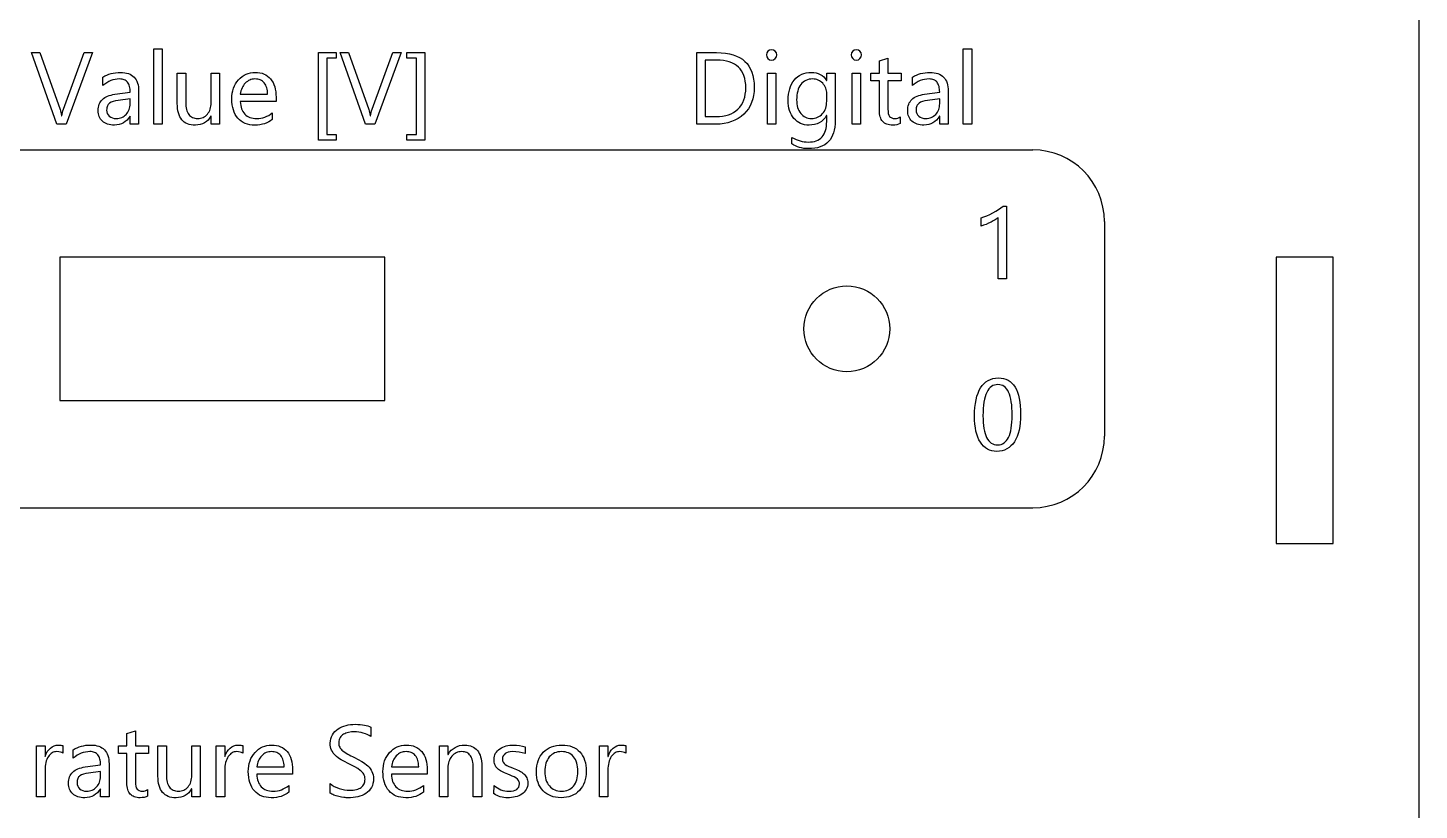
# Model space of a CAD drawing. Header units: millimetres. Extents: x 0 to 330, y 0 to 270.
# Drawn here: x 232.8 to 330, y 81.4 to 136 of the extents above; entities that cross this region are included whole.
import ezdxf

# ---------------------------------------------------------------- set-up
doc = ezdxf.new("R2010")
doc.units = ezdxf.units.MM

msp = doc.modelspace()

# ---------------------------------------------------------------- linework, layer by layer
at = {"color": 7, "linetype": 'Continuous', "lineweight": 25}
for p, q in [((330, 0), (330, 270)), ((257.7, 120), (235, 120)), ((235, 120), (235, 110)), ((257.7, 110), (257.7, 120)), ((320, 120), (320, 100)), ((324, 120), (320, 120)), ((324, 100), (324, 120)), ((235, 110), (257.7, 110)), ((320, 100), (324, 100))]:
    msp.add_line(p, q, dxfattribs=at)
at = {"color": 7, "linetype": 'Continuous'}
for p, q in [((183, 127.5), (303, 127.5)), ((308, 122.5), (308, 107.5)), ((183, 102.5), (303, 102.5))]:
    msp.add_line(p, q, dxfattribs=at)
at = {"color": 7, "linetype": 'Continuous', "flags": 128}
for points in [[(237.276, 134.3), (235.437, 129.3), (235.437, 129.3), (234.778, 129.3), (234.778, 129.3), (233, 134.3), (233, 134.3), (233.592, 134.3), (233.592, 134.3), (235.007, 130.333), (235.007, 130.333), (235.038, 130.233), (235.066, 130.126), (235.09, 130.011), (235.109, 129.89), (235.109, 129.89), (235.124, 129.89), (235.124, 129.89), (235.142, 129.997), (235.168, 130.108), (235.201, 130.222), (235.241, 130.34), (235.241, 130.34), (236.684, 134.3), (236.684, 134.3), (237.276, 134.3)], [(242.145, 129.3), (241.553, 129.3), (241.553, 129.3), (241.553, 134.563), (241.553, 134.563), (242.145, 134.563), (242.145, 134.563), (242.145, 129.3)], [(254.316, 128.182), (253.066, 128.182), (253.066, 128.182), (253.066, 134.3), (253.066, 134.3), (254.316, 134.3), (254.316, 134.3), (254.316, 133.905), (254.316, 133.905), (253.658, 133.905), (253.658, 133.905), (253.658, 128.576), (253.658, 128.576), (254.316, 128.576), (254.316, 128.576), (254.316, 128.182)], [(258.855, 134.3), (257.016, 129.3), (257.016, 129.3), (256.357, 129.3), (256.357, 129.3), (254.579, 134.3), (254.579, 134.3), (255.171, 134.3), (255.171, 134.3), (256.586, 130.333), (256.586, 130.333), (256.617, 130.233), (256.645, 130.126), (256.669, 130.011), (256.688, 129.89), (256.688, 129.89), (256.703, 129.89), (256.703, 129.89), (256.721, 129.997), (256.747, 130.108), (256.78, 130.222), (256.82, 130.34), (256.82, 130.34), (258.263, 134.3), (258.263, 134.3), (258.855, 134.3)], [(260.5, 128.182), (259.25, 128.182), (259.25, 128.182), (259.25, 128.576), (259.25, 128.576), (259.908, 128.576), (259.908, 128.576), (259.908, 133.905), (259.908, 133.905), (259.25, 133.905), (259.25, 133.905), (259.25, 134.3), (259.25, 134.3), (260.5, 134.3), (260.5, 134.3), (260.5, 128.182)], [(279.513, 129.3), (279.513, 134.3), (279.513, 134.3), (280.891, 134.3), (280.891, 134.3), (281.209, 134.291), (281.508, 134.262), (281.786, 134.215), (282.044, 134.148), (282.28, 134.062), (282.496, 133.958), (282.693, 133.833), (282.867, 133.69), (283.022, 133.529), (283.155, 133.348), (283.269, 133.148), (283.362, 132.929), (283.434, 132.691), (283.485, 132.434), (283.516, 132.158), (283.526, 131.863), (283.526, 131.863), (283.515, 131.58), (283.481, 131.313), (283.424, 131.059), (283.343, 130.819), (283.241, 130.593), (283.115, 130.382), (282.966, 130.185), (282.794, 130.002), (282.603, 129.838), (282.398, 129.695), (282.176, 129.574), (281.939, 129.476), (281.686, 129.399), (281.418, 129.344), (281.134, 129.311), (280.835, 129.3), (280.835, 129.3), (279.513, 129.3)], [(298.723, 129.3), (298.132, 129.3), (298.132, 129.3), (298.132, 134.563), (298.132, 134.563), (298.724, 134.563), (298.724, 134.563), (298.724, 129.3)], [(280.105, 133.774), (280.105, 129.826), (280.105, 129.826), (280.853, 129.826), (280.853, 129.826), (281.092, 129.835), (281.317, 129.859), (281.53, 129.9), (281.728, 129.958), (281.912, 130.032), (282.084, 130.123), (282.241, 130.23), (282.385, 130.354), (282.514, 130.492), (282.626, 130.645), (282.719, 130.811), (282.797, 130.991), (282.857, 131.185), (282.9, 131.393), (282.926, 131.614), (282.934, 131.849), (282.934, 131.849), (282.926, 132.083), (282.902, 132.301), (282.862, 132.503), (282.807, 132.691), (282.735, 132.864), (282.646, 133.022), (282.543, 133.165), (282.422, 133.293), (282.287, 133.406), (282.134, 133.503), (281.967, 133.586), (281.783, 133.653), (281.583, 133.706), (281.368, 133.744), (281.135, 133.766), (280.888, 133.774), (280.888, 133.774), (280.105, 133.774)], [(293.724, 129.341), (293.616, 129.295), (293.493, 129.261), (293.354, 129.241), (293.199, 129.234), (293.199, 129.234), (293.087, 129.238), (292.984, 129.251), (292.886, 129.27), (292.795, 129.298), (292.712, 129.334), (292.637, 129.378), (292.568, 129.431), (292.508, 129.49), (292.453, 129.558), (292.406, 129.634), (292.367, 129.718), (292.334, 129.81), (292.309, 129.911), (292.291, 130.019), (292.28, 130.134), (292.276, 130.258), (292.276, 130.258), (292.276, 132.326), (292.276, 132.326), (291.684, 132.326), (291.684, 132.326), (291.684, 132.853), (291.684, 132.853), (292.276, 132.853), (292.276, 132.853), (292.276, 133.721), (292.276, 133.721), (292.868, 133.905), (292.868, 133.905), (292.868, 132.853), (292.868, 132.853), (293.789, 132.853), (293.789, 132.853), (293.789, 132.326), (293.789, 132.326), (292.868, 132.326), (292.868, 132.326), (292.868, 130.35), (292.868, 130.35), (292.876, 130.185), (292.897, 130.046), (292.934, 129.933), (292.985, 129.845), (293.052, 129.779), (293.139, 129.733), (293.245, 129.704), (293.369, 129.695), (293.369, 129.695), (293.469, 129.702), (293.56, 129.725), (293.646, 129.761), (293.724, 129.812), (293.724, 129.812), (293.724, 129.341)], [(240.5, 129.3), (239.908, 129.3), (239.908, 129.3), (239.908, 129.855), (239.908, 129.855), (239.895, 129.855), (239.895, 129.855), (239.796, 129.709), (239.687, 129.584), (239.567, 129.477), (239.436, 129.389), (239.294, 129.322), (239.141, 129.273), (238.977, 129.243), (238.802, 129.234), (238.802, 129.234), (238.673, 129.238), (238.551, 129.252), (238.437, 129.273), (238.329, 129.303), (238.229, 129.342), (238.136, 129.389), (238.05, 129.446), (237.971, 129.511), (237.901, 129.583), (237.84, 129.661), (237.788, 129.744), (237.746, 129.834), (237.713, 129.928), (237.69, 130.029), (237.676, 130.135), (237.671, 130.247), (237.671, 130.247), (237.675, 130.366), (237.69, 130.479), (237.712, 130.586), (237.744, 130.687), (237.785, 130.78), (237.836, 130.868), (237.895, 130.949), (237.964, 131.024), (238.042, 131.092), (238.128, 131.153), (238.225, 131.209), (238.33, 131.258), (238.445, 131.3), (238.568, 131.336), (238.701, 131.366), (238.843, 131.39), (238.843, 131.39), (239.908, 131.537), (239.908, 131.537), (239.905, 131.649), (239.897, 131.753), (239.882, 131.85), (239.862, 131.94), (239.836, 132.023), (239.804, 132.098), (239.766, 132.167), (239.723, 132.228), (239.675, 132.282), (239.619, 132.328), (239.558, 132.368), (239.493, 132.4), (239.42, 132.426), (239.343, 132.444), (239.258, 132.455), (239.169, 132.458), (239.169, 132.458), (239.008, 132.451), (238.853, 132.429), (238.701, 132.393), (238.553, 132.343), (238.409, 132.278), (238.268, 132.199), (238.133, 132.105), (238, 131.997), (238, 131.997), (238, 132.589), (238, 132.589), (238.136, 132.667), (238.277, 132.733), (238.422, 132.79), (238.574, 132.836), (238.729, 132.872), (238.89, 132.898), (239.056, 132.913), (239.227, 132.918), (239.227, 132.918), (239.382, 132.913), (239.525, 132.898), (239.66, 132.872), (239.785, 132.836), (239.899, 132.79), (240.002, 132.733), (240.097, 132.666), (240.182, 132.588), (240.256, 132.501), (240.321, 132.403), (240.376, 132.295), (240.421, 132.176), (240.455, 132.048), (240.48, 131.909), (240.495, 131.759), (240.5, 131.6), (240.5, 131.6), (240.5, 129.3)], [(246.158, 129.3), (245.566, 129.3), (245.566, 129.3), (245.566, 129.862), (245.566, 129.862), (245.552, 129.862), (245.552, 129.862), (245.458, 129.715), (245.352, 129.588), (245.234, 129.48), (245.103, 129.391), (244.96, 129.323), (244.806, 129.273), (244.64, 129.244), (244.461, 129.234), (244.461, 129.234), (244.308, 129.24), (244.165, 129.258), (244.031, 129.287), (243.908, 129.329), (243.795, 129.381), (243.691, 129.446), (243.597, 129.522), (243.513, 129.61), (243.439, 129.71), (243.375, 129.822), (243.321, 129.946), (243.277, 130.081), (243.242, 130.227), (243.217, 130.387), (243.203, 130.557), (243.197, 130.739), (243.197, 130.739), (243.197, 132.853), (243.197, 132.853), (243.789, 132.853), (243.789, 132.853), (243.789, 130.819), (243.789, 130.819), (243.793, 130.684), (243.803, 130.556), (243.819, 130.437), (243.842, 130.327), (243.872, 130.226), (243.908, 130.134), (243.951, 130.05), (244, 129.976), (244.056, 129.91), (244.118, 129.853), (244.187, 129.805), (244.263, 129.765), (244.346, 129.734), (244.434, 129.712), (244.53, 129.699), (244.631, 129.695), (244.631, 129.695), (244.731, 129.7), (244.827, 129.714), (244.917, 129.738), (245.003, 129.772), (245.085, 129.815), (245.162, 129.867), (245.235, 129.93), (245.303, 130.002), (245.364, 130.082), (245.418, 130.168), (245.463, 130.259), (245.5, 130.357), (245.529, 130.46), (245.549, 130.569), (245.562, 130.684), (245.566, 130.805), (245.566, 130.805), (245.566, 132.853), (245.566, 132.853), (246.158, 132.853), (246.158, 132.853), (246.158, 129.3)], [(250.105, 130.879), (247.605, 130.879), (247.605, 130.879), (247.613, 130.741), (247.63, 130.612), (247.656, 130.489), (247.691, 130.376), (247.735, 130.27), (247.788, 130.174), (247.85, 130.084), (247.921, 130.003), (248, 129.931), (248.086, 129.868), (248.179, 129.815), (248.28, 129.772), (248.387, 129.738), (248.502, 129.714), (248.623, 129.7), (248.751, 129.695), (248.751, 129.695), (248.898, 129.701), (249.042, 129.719), (249.183, 129.75), (249.321, 129.793), (249.456, 129.849), (249.587, 129.917), (249.717, 129.997), (249.842, 130.089), (249.842, 130.089), (249.842, 129.629), (249.842, 129.629), (249.721, 129.536), (249.591, 129.456), (249.451, 129.388), (249.302, 129.333), (249.144, 129.29), (248.977, 129.259), (248.8, 129.24), (248.614, 129.234), (248.614, 129.234), (248.432, 129.241), (248.26, 129.264), (248.099, 129.302), (247.947, 129.354), (247.805, 129.421), (247.673, 129.504), (247.552, 129.601), (247.44, 129.713), (247.34, 129.84), (247.253, 129.977), (247.18, 130.129), (247.12, 130.291), (247.073, 130.466), (247.04, 130.653), (247.019, 130.851), (247.013, 131.063), (247.013, 131.063), (247.02, 131.263), (247.043, 131.455), (247.079, 131.637), (247.13, 131.808), (247.196, 131.971), (247.277, 132.124), (247.372, 132.268), (247.482, 132.401), (247.603, 132.523), (247.731, 132.628), (247.866, 132.717), (248.008, 132.789), (248.157, 132.845), (248.314, 132.887), (248.477, 132.91), (248.648, 132.918), (248.648, 132.918), (248.816, 132.911), (248.976, 132.89), (249.126, 132.854), (249.264, 132.803), (249.394, 132.739), (249.514, 132.66), (249.624, 132.567), (249.724, 132.459), (249.813, 132.339), (249.89, 132.207), (249.956, 132.064), (250.01, 131.91), (250.052, 131.746), (250.082, 131.569), (250.099, 131.382), (250.105, 131.183), (250.105, 131.183), (250.105, 130.879)], [(249.513, 131.405), (249.509, 131.527), (249.498, 131.641), (249.478, 131.748), (249.453, 131.848), (249.42, 131.942), (249.38, 132.028), (249.331, 132.107), (249.277, 132.18), (249.216, 132.245), (249.149, 132.302), (249.077, 132.35), (248.999, 132.389), (248.915, 132.419), (248.825, 132.44), (248.731, 132.454), (248.63, 132.458), (248.63, 132.458), (248.531, 132.454), (248.437, 132.439), (248.346, 132.417), (248.26, 132.385), (248.177, 132.344), (248.097, 132.293), (248.022, 132.235), (247.95, 132.166), (247.883, 132.091), (247.823, 132.01), (247.771, 131.922), (247.725, 131.831), (247.684, 131.732), (247.652, 131.629), (247.625, 131.52), (247.605, 131.405), (247.605, 131.405), (249.513, 131.405)], [(285.039, 129.3), (284.447, 129.3), (284.447, 129.3), (284.447, 132.853), (284.447, 132.853), (285.039, 132.853), (285.039, 132.853), (285.039, 129.3)], [(289.184, 129.56), (289.177, 129.322), (289.155, 129.099), (289.118, 128.891), (289.067, 128.698), (289.001, 128.521), (288.921, 128.359), (288.825, 128.213), (288.715, 128.082), (288.591, 127.967), (288.452, 127.867), (288.298, 127.782), (288.131, 127.713), (287.948, 127.658), (287.749, 127.62), (287.537, 127.597), (287.31, 127.589), (287.31, 127.589), (287.148, 127.595), (286.991, 127.61), (286.838, 127.636), (286.692, 127.672), (286.551, 127.718), (286.415, 127.775), (286.283, 127.841), (286.158, 127.918), (286.158, 127.918), (286.158, 128.379), (286.158, 128.379), (286.306, 128.302), (286.452, 128.235), (286.597, 128.178), (286.74, 128.132), (286.881, 128.096), (287.019, 128.071), (287.157, 128.055), (287.293, 128.05), (287.293, 128.05), (287.45, 128.055), (287.597, 128.073), (287.735, 128.1), (287.861, 128.14), (287.978, 128.191), (288.084, 128.254), (288.181, 128.327), (288.267, 128.411), (288.343, 128.507), (288.409, 128.614), (288.466, 128.733), (288.511, 128.862), (288.547, 129.004), (288.572, 129.156), (288.587, 129.32), (288.592, 129.494), (288.592, 129.494), (288.592, 129.896), (288.592, 129.896), (288.579, 129.896), (288.579, 129.896), (288.471, 129.741), (288.351, 129.606), (288.218, 129.493), (288.072, 129.4), (287.913, 129.328), (287.742, 129.275), (287.558, 129.244), (287.361, 129.234), (287.361, 129.234), (287.199, 129.241), (287.047, 129.264), (286.902, 129.3), (286.765, 129.351), (286.636, 129.417), (286.516, 129.498), (286.403, 129.593), (286.298, 129.703), (286.203, 129.825), (286.122, 129.958), (286.052, 130.101), (285.995, 130.253), (285.951, 130.415), (285.92, 130.588), (285.901, 130.771), (285.895, 130.963), (285.895, 130.963), (285.902, 131.181), (285.921, 131.389), (285.955, 131.584), (286.004, 131.768), (286.064, 131.941), (286.138, 132.101), (286.227, 132.251), (286.329, 132.389), (286.442, 132.513), (286.566, 132.62), (286.699, 132.712), (286.843, 132.786), (286.996, 132.844), (287.16, 132.886), (287.333, 132.91), (287.517, 132.918), (287.517, 132.918), (287.69, 132.91), (287.852, 132.883), (288.002, 132.84), (288.14, 132.779), (288.267, 132.7), (288.382, 132.605), (288.486, 132.491), (288.579, 132.36), (288.579, 132.36), (288.592, 132.36), (288.592, 132.36), (288.592, 132.853), (288.592, 132.853), (289.184, 132.853), (289.184, 132.853), (289.184, 129.56)], [(288.592, 130.907), (288.592, 131.43), (288.592, 131.43), (288.588, 131.534), (288.575, 131.634), (288.552, 131.73), (288.521, 131.824), (288.481, 131.912), (288.433, 131.997), (288.375, 132.079), (288.308, 132.156), (288.235, 132.227), (288.158, 132.288), (288.076, 132.34), (287.99, 132.383), (287.899, 132.416), (287.805, 132.439), (287.705, 132.453), (287.601, 132.458), (287.601, 132.458), (287.474, 132.452), (287.354, 132.434), (287.241, 132.404), (287.135, 132.362), (287.037, 132.308), (286.945, 132.242), (286.86, 132.164), (286.783, 132.074), (286.714, 131.974), (286.653, 131.864), (286.603, 131.743), (286.561, 131.614), (286.529, 131.475), (286.505, 131.326), (286.492, 131.168), (286.487, 131), (286.487, 131), (286.491, 130.855), (286.504, 130.719), (286.527, 130.588), (286.558, 130.466), (286.598, 130.351), (286.646, 130.244), (286.704, 130.143), (286.771, 130.05), (286.845, 129.967), (286.924, 129.895), (287.009, 129.834), (287.101, 129.784), (287.197, 129.745), (287.3, 129.717), (287.408, 129.7), (287.522, 129.695), (287.522, 129.695), (287.638, 129.7), (287.748, 129.716), (287.853, 129.743), (287.953, 129.78), (288.046, 129.827), (288.135, 129.886), (288.217, 129.955), (288.294, 130.035), (288.364, 130.123), (288.425, 130.217), (288.476, 130.317), (288.518, 130.424), (288.55, 130.535), (288.574, 130.653), (288.587, 130.777), (288.592, 130.907)], [(290.96, 129.3), (290.368, 129.3), (290.368, 129.3), (290.368, 132.853), (290.368, 132.853), (290.961, 132.853), (290.961, 132.853), (290.961, 129.3)], [(297.079, 129.3), (296.487, 129.3), (296.487, 129.3), (296.487, 129.855), (296.487, 129.855), (296.473, 129.855), (296.473, 129.855), (296.375, 129.709), (296.266, 129.584), (296.146, 129.477), (296.015, 129.389), (295.873, 129.322), (295.72, 129.273), (295.556, 129.243), (295.381, 129.234), (295.381, 129.234), (295.252, 129.238), (295.13, 129.252), (295.016, 129.273), (294.908, 129.303), (294.808, 129.342), (294.715, 129.389), (294.629, 129.446), (294.55, 129.511), (294.48, 129.583), (294.419, 129.661), (294.367, 129.744), (294.325, 129.834), (294.292, 129.928), (294.269, 130.029), (294.255, 130.135), (294.25, 130.247), (294.25, 130.247), (294.254, 130.366), (294.269, 130.479), (294.291, 130.586), (294.323, 130.687), (294.364, 130.78), (294.414, 130.868), (294.474, 130.949), (294.543, 131.024), (294.621, 131.092), (294.707, 131.153), (294.804, 131.209), (294.909, 131.258), (295.024, 131.3), (295.147, 131.336), (295.28, 131.366), (295.422, 131.39), (295.422, 131.39), (296.487, 131.537), (296.487, 131.537), (296.484, 131.649), (296.476, 131.753), (296.461, 131.85), (296.441, 131.94), (296.415, 132.023), (296.383, 132.098), (296.345, 132.167), (296.302, 132.228), (296.253, 132.282), (296.198, 132.328), (296.137, 132.368), (296.072, 132.4), (295.999, 132.426), (295.921, 132.444), (295.837, 132.455), (295.748, 132.458), (295.748, 132.458), (295.587, 132.451), (295.432, 132.429), (295.28, 132.393), (295.132, 132.343), (294.988, 132.278), (294.847, 132.199), (294.712, 132.105), (294.579, 131.997), (294.579, 131.997), (294.579, 132.589), (294.579, 132.589), (294.715, 132.667), (294.855, 132.733), (295.001, 132.79), (295.153, 132.836), (295.308, 132.872), (295.469, 132.898), (295.635, 132.913), (295.806, 132.918), (295.806, 132.918), (295.961, 132.913), (296.104, 132.898), (296.239, 132.872), (296.363, 132.836), (296.478, 132.79), (296.581, 132.733), (296.676, 132.666), (296.761, 132.588), (296.835, 132.501), (296.9, 132.403), (296.955, 132.295), (297, 132.176), (297.034, 132.048), (297.059, 131.909), (297.074, 131.759), (297.079, 131.6), (297.079, 131.6), (297.079, 129.3)], [(239.908, 131.076), (239.056, 130.96), (239.056, 130.96), (238.872, 130.927), (238.711, 130.885), (238.575, 130.831), (238.463, 130.767), (238.416, 130.729), (238.375, 130.685), (238.341, 130.633), (238.314, 130.575), (238.291, 130.51), (238.275, 130.439), (238.266, 130.361), (238.263, 130.277), (238.263, 130.277), (238.274, 130.154), (238.309, 130.043), (238.367, 129.945), (238.447, 129.857), (238.547, 129.786), (238.663, 129.736), (238.793, 129.705), (238.939, 129.695), (238.939, 129.695), (239.041, 129.699), (239.14, 129.713), (239.234, 129.736), (239.323, 129.768), (239.407, 129.809), (239.487, 129.859), (239.562, 129.918), (239.633, 129.987), (239.698, 130.063), (239.754, 130.143), (239.801, 130.228), (239.839, 130.319), (239.869, 130.413), (239.89, 130.513), (239.904, 130.618), (239.908, 130.728), (239.908, 130.728), (239.908, 131.076)], [(296.487, 131.076), (295.635, 130.96), (295.635, 130.96), (295.451, 130.927), (295.29, 130.885), (295.154, 130.831), (295.042, 130.767), (294.995, 130.729), (294.954, 130.685), (294.92, 130.633), (294.892, 130.575), (294.87, 130.51), (294.854, 130.439), (294.845, 130.361), (294.842, 130.277), (294.842, 130.277), (294.853, 130.154), (294.888, 130.043), (294.946, 129.945), (295.026, 129.857), (295.126, 129.786), (295.242, 129.736), (295.372, 129.705), (295.517, 129.695), (295.517, 129.695), (295.62, 129.699), (295.719, 129.713), (295.812, 129.736), (295.902, 129.768), (295.986, 129.809), (296.066, 129.859), (296.141, 129.918), (296.212, 129.987), (296.277, 130.063), (296.333, 130.143), (296.38, 130.228), (296.418, 130.319), (296.448, 130.413), (296.469, 130.513), (296.483, 130.618), (296.487, 130.728), (296.487, 130.728), (296.487, 131.076)], [(301.158, 118.5), (300.566, 118.5), (300.566, 118.5), (300.566, 122.774), (300.566, 122.774), (300.528, 122.74), (300.483, 122.703), (300.429, 122.664), (300.367, 122.623), (300.23, 122.539), (300.075, 122.455), (299.909, 122.374), (299.733, 122.298), (299.555, 122.234), (299.382, 122.184), (299.382, 122.184), (299.382, 122.76), (299.382, 122.76), (299.579, 122.822), (299.787, 122.901), (299.999, 122.995), (300.209, 123.1), (300.411, 123.213), (300.601, 123.33), (300.772, 123.45), (300.919, 123.566), (300.919, 123.566), (301.158, 123.566), (301.158, 123.566), (301.158, 118.5)], [(302.145, 109.023), (302.138, 108.72), (302.117, 108.436), (302.082, 108.168), (302.033, 107.919), (301.97, 107.687), (301.896, 107.476), (301.808, 107.281), (301.708, 107.106), (301.596, 106.951), (301.471, 106.817), (301.336, 106.7), (301.187, 106.605), (301.027, 106.53), (300.857, 106.477), (300.676, 106.444), (300.485, 106.434), (300.485, 106.434), (300.303, 106.444), (300.132, 106.475), (299.971, 106.527), (299.819, 106.599), (299.68, 106.69), (299.551, 106.801), (299.434, 106.93), (299.328, 107.078), (299.234, 107.244), (299.152, 107.428), (299.081, 107.631), (299.024, 107.851), (298.979, 108.088), (298.947, 108.343), (298.927, 108.613), (298.921, 108.901), (298.921, 108.901), (298.928, 109.217), (298.949, 109.514), (298.983, 109.792), (299.03, 110.05), (299.091, 110.289), (299.165, 110.508), (299.25, 110.706), (299.349, 110.885), (299.461, 111.044), (299.585, 111.181), (299.722, 111.299), (299.872, 111.394), (300.034, 111.469), (300.207, 111.523), (300.392, 111.556), (300.588, 111.566), (300.588, 111.566), (300.777, 111.556), (300.953, 111.526), (301.118, 111.476), (301.269, 111.406), (301.409, 111.317), (301.537, 111.208), (301.652, 111.079), (301.756, 110.931), (301.847, 110.761), (301.926, 110.573), (301.993, 110.364), (302.047, 110.135), (302.09, 109.887), (302.12, 109.619), (302.139, 109.331), (302.145, 109.023)], [(301.553, 108.965), (301.549, 109.224), (301.537, 109.467), (301.518, 109.693), (301.491, 109.902), (301.456, 110.094), (301.413, 110.27), (301.362, 110.428), (301.305, 110.571), (301.239, 110.695), (301.165, 110.804), (301.084, 110.897), (300.994, 110.972), (300.898, 111.03), (300.793, 111.071), (300.681, 111.097), (300.561, 111.105), (300.561, 111.105), (300.434, 111.097), (300.315, 111.071), (300.205, 111.029), (300.102, 110.97), (300.009, 110.892), (299.922, 110.799), (299.844, 110.688), (299.775, 110.56), (299.714, 110.417), (299.66, 110.254), (299.616, 110.075), (299.579, 109.88), (299.55, 109.667), (299.53, 109.438), (299.517, 109.191), (299.513, 108.927), (299.513, 108.927), (299.517, 108.681), (299.53, 108.451), (299.549, 108.236), (299.577, 108.038), (299.614, 107.855), (299.657, 107.688), (299.709, 107.538), (299.77, 107.403), (299.838, 107.283), (299.914, 107.181), (299.998, 107.093), (300.091, 107.022), (300.191, 106.967), (300.3, 106.927), (300.416, 106.903), (300.54, 106.895), (300.54, 106.895), (300.662, 106.903), (300.778, 106.927), (300.884, 106.968), (300.983, 107.024), (301.074, 107.097), (301.157, 107.186), (301.232, 107.291), (301.3, 107.413), (301.358, 107.55), (301.41, 107.704), (301.454, 107.873), (301.489, 108.059), (301.517, 108.262), (301.537, 108.48), (301.549, 108.714), (301.553, 108.965)], [(241.125, 82.341), (241.017, 82.295), (240.895, 82.261), (240.755, 82.241), (240.601, 82.234), (240.601, 82.234), (240.489, 82.238), (240.385, 82.251), (240.287, 82.27), (240.197, 82.298), (240.113, 82.334), (240.038, 82.378), (239.97, 82.431), (239.909, 82.49), (239.854, 82.558), (239.807, 82.634), (239.768, 82.718), (239.735, 82.81), (239.711, 82.911), (239.692, 83.019), (239.682, 83.134), (239.678, 83.258), (239.678, 83.258), (239.678, 85.326), (239.678, 85.326), (239.086, 85.326), (239.086, 85.326), (239.086, 85.853), (239.086, 85.853), (239.678, 85.853), (239.678, 85.853), (239.678, 86.721), (239.678, 86.721), (240.27, 86.905), (240.27, 86.905), (240.27, 85.853), (240.27, 85.853), (241.191, 85.853), (241.191, 85.853), (241.191, 85.326), (241.191, 85.326), (240.27, 85.326), (240.27, 85.326), (240.27, 83.35), (240.27, 83.35), (240.277, 83.185), (240.299, 83.046), (240.336, 82.933), (240.386, 82.845), (240.454, 82.779), (240.54, 82.733), (240.646, 82.704), (240.77, 82.695), (240.77, 82.695), (240.87, 82.702), (240.962, 82.725), (241.047, 82.761), (241.125, 82.812), (241.125, 82.812), (241.125, 82.341)], [(253.888, 82.563), (253.888, 83.221), (253.888, 83.221), (254.02, 83.119), (254.174, 83.028), (254.346, 82.95), (254.525, 82.884), (254.711, 82.831), (254.897, 82.792), (255.075, 82.769), (255.241, 82.761), (255.241, 82.761), (255.373, 82.764), (255.496, 82.773), (255.61, 82.788), (255.716, 82.81), (255.814, 82.838), (255.902, 82.873), (255.982, 82.913), (256.053, 82.959), (256.116, 83.011), (256.171, 83.069), (256.218, 83.133), (256.256, 83.2), (256.284, 83.275), (256.306, 83.355), (256.318, 83.439), (256.322, 83.529), (256.322, 83.529), (256.317, 83.626), (256.3, 83.718), (256.272, 83.801), (256.232, 83.879), (256.183, 83.952), (256.125, 84.022), (256.059, 84.088), (255.984, 84.15), (255.811, 84.271), (255.609, 84.386), (255.384, 84.502), (255.142, 84.623), (255.142, 84.623), (254.887, 84.756), (254.649, 84.889), (254.538, 84.959), (254.435, 85.032), (254.338, 85.108), (254.25, 85.188), (254.17, 85.272), (254.1, 85.361), (254.037, 85.457), (253.985, 85.557), (253.943, 85.665), (253.913, 85.781), (253.894, 85.906), (253.888, 86.04), (253.888, 86.04), (253.897, 86.204), (253.926, 86.357), (253.972, 86.499), (254.038, 86.63), (254.119, 86.75), (254.213, 86.859), (254.318, 86.957), (254.435, 87.043), (254.562, 87.119), (254.698, 87.186), (254.842, 87.24), (254.994, 87.286), (255.152, 87.321), (255.311, 87.346), (255.471, 87.361), (255.634, 87.366), (255.634, 87.366), (255.814, 87.363), (255.98, 87.353), (256.134, 87.338), (256.276, 87.316), (256.406, 87.289), (256.522, 87.255), (256.626, 87.215), (256.717, 87.168), (256.717, 87.168), (256.717, 86.511), (256.717, 86.511), (256.601, 86.588), (256.477, 86.654), (256.344, 86.711), (256.203, 86.757), (256.055, 86.793), (255.899, 86.819), (255.734, 86.834), (255.562, 86.839), (255.562, 86.839), (255.366, 86.829), (255.171, 86.799), (255.076, 86.776), (254.987, 86.747), (254.903, 86.711), (254.824, 86.669), (254.751, 86.621), (254.686, 86.566), (254.627, 86.505), (254.576, 86.438), (254.534, 86.362), (254.504, 86.28), (254.486, 86.19), (254.48, 86.091), (254.48, 86.091), (254.484, 86), (254.499, 85.914), (254.52, 85.835), (254.552, 85.762), (254.593, 85.694), (254.643, 85.63), (254.7, 85.568), (254.766, 85.509), (254.922, 85.397), (255.109, 85.287), (255.214, 85.233), (255.327, 85.175), (255.448, 85.116), (255.576, 85.053), (255.576, 85.053), (255.84, 84.918), (256.09, 84.775), (256.208, 84.701), (256.318, 84.622), (256.421, 84.54), (256.517, 84.454), (256.603, 84.363), (256.681, 84.268), (256.748, 84.167), (256.807, 84.062), (256.854, 83.951), (256.888, 83.833), (256.907, 83.705), (256.914, 83.571), (256.914, 83.571), (256.905, 83.394), (256.878, 83.231), (256.833, 83.083), (256.77, 82.949), (256.691, 82.827), (256.6, 82.718), (256.496, 82.621), (256.38, 82.535), (256.252, 82.461), (256.116, 82.399), (255.969, 82.346), (255.814, 82.305), (255.651, 82.274), (255.485, 82.252), (255.314, 82.238), (255.138, 82.234), (255.138, 82.234), (255.075, 82.235), (255.006, 82.239), (254.929, 82.247), (254.845, 82.256), (254.669, 82.284), (254.491, 82.321), (254.315, 82.368), (254.147, 82.424), (254.07, 82.456), (254.002, 82.49), (253.941, 82.526), (253.888, 82.563)], [(235.204, 85.344), (235.124, 85.394), (235.027, 85.429), (234.914, 85.451), (234.785, 85.458), (234.785, 85.458), (234.698, 85.453), (234.615, 85.436), (234.535, 85.409), (234.459, 85.371), (234.387, 85.32), (234.318, 85.261), (234.253, 85.189), (234.191, 85.106), (234.136, 85.015), (234.088, 84.915), (234.046, 84.807), (234.014, 84.692), (233.987, 84.569), (233.968, 84.437), (233.958, 84.297), (233.954, 84.15), (233.954, 84.15), (233.954, 82.3), (233.954, 82.3), (233.362, 82.3), (233.362, 82.3), (233.362, 85.853), (233.362, 85.853), (233.954, 85.853), (233.954, 85.853), (233.954, 85.121), (233.954, 85.121), (233.967, 85.121), (233.967, 85.121), (234.034, 85.299), (234.116, 85.456), (234.215, 85.592), (234.328, 85.708), (234.454, 85.8), (234.586, 85.866), (234.726, 85.905), (234.873, 85.918), (234.873, 85.918), (234.975, 85.915), (235.064, 85.908), (235.14, 85.894), (235.204, 85.875), (235.204, 85.875), (235.204, 85.344)], [(238.428, 82.3), (237.836, 82.3), (237.836, 82.3), (237.836, 82.855), (237.836, 82.855), (237.822, 82.855), (237.822, 82.855), (237.723, 82.709), (237.615, 82.584), (237.494, 82.477), (237.364, 82.389), (237.222, 82.322), (237.069, 82.273), (236.904, 82.243), (236.729, 82.234), (236.729, 82.234), (236.601, 82.238), (236.479, 82.252), (236.365, 82.273), (236.257, 82.303), (236.157, 82.342), (236.063, 82.389), (235.978, 82.446), (235.899, 82.511), (235.829, 82.583), (235.767, 82.661), (235.716, 82.744), (235.674, 82.834), (235.641, 82.928), (235.617, 83.029), (235.604, 83.135), (235.599, 83.247), (235.599, 83.247), (235.603, 83.366), (235.617, 83.479), (235.64, 83.586), (235.672, 83.687), (235.713, 83.78), (235.763, 83.868), (235.823, 83.949), (235.892, 84.024), (235.97, 84.092), (236.056, 84.153), (236.153, 84.209), (236.258, 84.258), (236.373, 84.3), (236.496, 84.336), (236.629, 84.366), (236.771, 84.39), (236.771, 84.39), (237.836, 84.537), (237.836, 84.537), (237.832, 84.649), (237.824, 84.753), (237.81, 84.85), (237.789, 84.94), (237.764, 85.023), (237.732, 85.098), (237.694, 85.167), (237.65, 85.228), (237.602, 85.282), (237.547, 85.328), (237.486, 85.368), (237.42, 85.4), (237.347, 85.426), (237.27, 85.444), (237.186, 85.455), (237.096, 85.458), (237.096, 85.458), (236.936, 85.451), (236.781, 85.429), (236.629, 85.393), (236.481, 85.343), (236.337, 85.278), (236.196, 85.199), (236.06, 85.105), (235.928, 84.997), (235.928, 84.997), (235.928, 85.589), (235.928, 85.589), (236.063, 85.667), (236.204, 85.733), (236.35, 85.79), (236.501, 85.836), (236.656, 85.872), (236.818, 85.898), (236.983, 85.913), (237.155, 85.918), (237.155, 85.918), (237.309, 85.913), (237.453, 85.898), (237.588, 85.872), (237.712, 85.836), (237.826, 85.79), (237.93, 85.733), (238.025, 85.666), (238.11, 85.588), (238.184, 85.501), (238.249, 85.403), (238.303, 85.295), (238.348, 85.176), (238.382, 85.048), (238.408, 84.909), (238.422, 84.759), (238.428, 84.6), (238.428, 84.6), (238.428, 82.3)], [(244.809, 82.3), (244.217, 82.3), (244.217, 82.3), (244.217, 82.862), (244.217, 82.862), (244.204, 82.862), (244.204, 82.862), (244.109, 82.715), (244.003, 82.588), (243.885, 82.48), (243.755, 82.391), (243.612, 82.323), (243.457, 82.273), (243.291, 82.244), (243.112, 82.234), (243.112, 82.234), (242.959, 82.24), (242.816, 82.258), (242.682, 82.287), (242.559, 82.329), (242.446, 82.381), (242.342, 82.446), (242.249, 82.522), (242.164, 82.61), (242.09, 82.71), (242.027, 82.822), (241.972, 82.946), (241.928, 83.081), (241.893, 83.227), (241.868, 83.387), (241.854, 83.557), (241.849, 83.739), (241.849, 83.739), (241.849, 85.853), (241.849, 85.853), (242.441, 85.853), (242.441, 85.853), (242.441, 83.819), (242.441, 83.819), (242.444, 83.684), (242.454, 83.556), (242.471, 83.437), (242.493, 83.327), (242.523, 83.226), (242.559, 83.134), (242.602, 83.05), (242.652, 82.976), (242.707, 82.91), (242.77, 82.853), (242.839, 82.805), (242.915, 82.765), (242.997, 82.734), (243.085, 82.712), (243.181, 82.699), (243.283, 82.695), (243.283, 82.695), (243.382, 82.7), (243.478, 82.714), (243.568, 82.738), (243.655, 82.772), (243.736, 82.815), (243.813, 82.867), (243.886, 82.93), (243.954, 83.002), (244.016, 83.082), (244.069, 83.168), (244.114, 83.259), (244.151, 83.357), (244.18, 83.46), (244.201, 83.569), (244.213, 83.684), (244.217, 83.805), (244.217, 83.805), (244.217, 85.853), (244.217, 85.853), (244.809, 85.853), (244.809, 85.853), (244.809, 82.3)], [(247.77, 85.344), (247.69, 85.394), (247.593, 85.429), (247.48, 85.451), (247.35, 85.458), (247.35, 85.458), (247.264, 85.453), (247.181, 85.436), (247.101, 85.409), (247.024, 85.371), (246.953, 85.32), (246.884, 85.261), (246.819, 85.189), (246.757, 85.106), (246.702, 85.015), (246.653, 84.915), (246.612, 84.807), (246.579, 84.692), (246.553, 84.569), (246.534, 84.437), (246.524, 84.297), (246.52, 84.15), (246.52, 84.15), (246.52, 82.3), (246.52, 82.3), (245.928, 82.3), (245.928, 82.3), (245.928, 85.853), (245.928, 85.853), (246.52, 85.853), (246.52, 85.853), (246.52, 85.121), (246.52, 85.121), (246.533, 85.121), (246.533, 85.121), (246.6, 85.299), (246.682, 85.456), (246.781, 85.592), (246.894, 85.708), (247.019, 85.8), (247.152, 85.866), (247.292, 85.905), (247.439, 85.918), (247.439, 85.918), (247.541, 85.915), (247.63, 85.908), (247.706, 85.894), (247.77, 85.875), (247.77, 85.875), (247.77, 85.344)], [(251.256, 83.879), (248.757, 83.879), (248.757, 83.879), (248.765, 83.741), (248.781, 83.612), (248.807, 83.489), (248.842, 83.376), (248.886, 83.27), (248.94, 83.174), (249.001, 83.084), (249.072, 83.003), (249.151, 82.931), (249.238, 82.868), (249.33, 82.815), (249.431, 82.772), (249.538, 82.738), (249.653, 82.714), (249.774, 82.7), (249.903, 82.695), (249.903, 82.695), (250.05, 82.701), (250.194, 82.719), (250.334, 82.75), (250.472, 82.793), (250.607, 82.849), (250.738, 82.917), (250.868, 82.997), (250.993, 83.089), (250.993, 83.089), (250.993, 82.629), (250.993, 82.629), (250.872, 82.536), (250.743, 82.456), (250.603, 82.388), (250.454, 82.333), (250.295, 82.29), (250.128, 82.259), (249.951, 82.24), (249.765, 82.234), (249.765, 82.234), (249.583, 82.241), (249.411, 82.264), (249.25, 82.302), (249.098, 82.354), (248.956, 82.421), (248.824, 82.504), (248.703, 82.601), (248.591, 82.713), (248.491, 82.84), (248.404, 82.977), (248.331, 83.129), (248.271, 83.291), (248.224, 83.466), (248.191, 83.653), (248.171, 83.851), (248.164, 84.063), (248.164, 84.063), (248.172, 84.263), (248.194, 84.455), (248.23, 84.637), (248.282, 84.808), (248.347, 84.971), (248.429, 85.124), (248.523, 85.268), (248.633, 85.401), (248.755, 85.523), (248.882, 85.628), (249.018, 85.717), (249.16, 85.789), (249.309, 85.845), (249.465, 85.887), (249.628, 85.91), (249.799, 85.918), (249.799, 85.918), (249.968, 85.911), (250.127, 85.89), (250.277, 85.854), (250.416, 85.803), (250.545, 85.739), (250.666, 85.66), (250.775, 85.567), (250.875, 85.459), (250.965, 85.339), (251.042, 85.207), (251.108, 85.064), (251.161, 84.91), (251.203, 84.746), (251.233, 84.569), (251.25, 84.382), (251.257, 84.183), (251.257, 84.183), (251.257, 83.879)], [(260.664, 83.879), (258.164, 83.879), (258.164, 83.879), (258.173, 83.741), (258.189, 83.612), (258.215, 83.489), (258.25, 83.376), (258.294, 83.27), (258.347, 83.174), (258.409, 83.084), (258.48, 83.003), (258.559, 82.931), (258.646, 82.868), (258.738, 82.815), (258.839, 82.772), (258.946, 82.738), (259.061, 82.714), (259.182, 82.7), (259.311, 82.695), (259.311, 82.695), (259.458, 82.701), (259.602, 82.719), (259.742, 82.75), (259.88, 82.793), (260.015, 82.849), (260.146, 82.917), (260.276, 82.997), (260.401, 83.089), (260.401, 83.089), (260.401, 82.629), (260.401, 82.629), (260.28, 82.536), (260.15, 82.456), (260.011, 82.388), (259.862, 82.333), (259.703, 82.29), (259.536, 82.259), (259.359, 82.24), (259.173, 82.234), (259.173, 82.234), (258.991, 82.241), (258.819, 82.264), (258.658, 82.302), (258.506, 82.354), (258.364, 82.421), (258.232, 82.504), (258.111, 82.601), (257.999, 82.713), (257.899, 82.84), (257.812, 82.977), (257.739, 83.129), (257.679, 83.291), (257.632, 83.466), (257.599, 83.653), (257.579, 83.851), (257.572, 84.063), (257.572, 84.063), (257.58, 84.263), (257.602, 84.455), (257.638, 84.637), (257.69, 84.808), (257.755, 84.971), (257.837, 85.124), (257.931, 85.268), (258.041, 85.401), (258.162, 85.523), (258.29, 85.628), (258.426, 85.717), (258.567, 85.789), (258.716, 85.845), (258.873, 85.887), (259.036, 85.91), (259.207, 85.918), (259.207, 85.918), (259.375, 85.911), (259.535, 85.89), (259.685, 85.854), (259.824, 85.803), (259.953, 85.739), (260.073, 85.66), (260.183, 85.567), (260.283, 85.459), (260.373, 85.339), (260.45, 85.207), (260.515, 85.064), (260.569, 84.91), (260.611, 84.746), (260.641, 84.569), (260.658, 84.382), (260.664, 84.183), (260.664, 84.183), (260.664, 83.879)], [(264.48, 82.3), (263.888, 82.3), (263.888, 82.3), (263.888, 84.326), (263.888, 84.326), (263.885, 84.463), (263.876, 84.591), (263.859, 84.711), (263.838, 84.822), (263.809, 84.923), (263.774, 85.016), (263.733, 85.1), (263.686, 85.175), (263.632, 85.241), (263.572, 85.299), (263.506, 85.347), (263.433, 85.387), (263.354, 85.418), (263.268, 85.44), (263.176, 85.454), (263.078, 85.458), (263.078, 85.458), (262.975, 85.453), (262.878, 85.437), (262.784, 85.413), (262.696, 85.378), (262.611, 85.332), (262.531, 85.277), (262.456, 85.211), (262.385, 85.136), (262.322, 85.053), (262.266, 84.966), (262.219, 84.872), (262.181, 84.773), (262.15, 84.669), (262.129, 84.56), (262.116, 84.445), (262.112, 84.326), (262.112, 84.326), (262.112, 82.3), (262.112, 82.3), (261.52, 82.3), (261.52, 82.3), (261.52, 85.853), (261.52, 85.853), (262.112, 85.853), (262.112, 85.853), (262.112, 85.263), (262.112, 85.263), (262.125, 85.263), (262.125, 85.263), (262.231, 85.417), (262.348, 85.549), (262.477, 85.662), (262.616, 85.755), (262.767, 85.826), (262.928, 85.877), (263.102, 85.908), (263.286, 85.918), (263.286, 85.918), (263.427, 85.912), (263.558, 85.895), (263.683, 85.866), (263.798, 85.825), (263.904, 85.771), (264.002, 85.708), (264.092, 85.632), (264.173, 85.543), (264.245, 85.445), (264.308, 85.336), (264.36, 85.215), (264.403, 85.086), (264.437, 84.945), (264.461, 84.795), (264.475, 84.633), (264.48, 84.462), (264.48, 84.462), (264.48, 82.3)], [(265.335, 82.497), (265.336, 83.089), (265.336, 83.089), (265.454, 82.997), (265.574, 82.917), (265.698, 82.849), (265.825, 82.793), (265.954, 82.75), (266.087, 82.719), (266.223, 82.701), (266.361, 82.695), (266.361, 82.695), (266.537, 82.703), (266.689, 82.727), (266.819, 82.767), (266.925, 82.822), (267.006, 82.893), (267.065, 82.981), (267.101, 83.084), (267.112, 83.204), (267.112, 83.204), (267.108, 83.271), (267.095, 83.334), (267.076, 83.391), (267.047, 83.442), (266.971, 83.535), (266.872, 83.616), (266.753, 83.688), (266.614, 83.751), (266.461, 83.813), (266.296, 83.877), (266.296, 83.877), (266.073, 83.97), (265.878, 84.064), (265.792, 84.112), (265.714, 84.165), (265.642, 84.219), (265.578, 84.277), (265.522, 84.338), (265.472, 84.404), (265.431, 84.473), (265.396, 84.547), (265.369, 84.626), (265.351, 84.712), (265.34, 84.803), (265.336, 84.901), (265.336, 84.901), (265.343, 85.021), (265.364, 85.134), (265.399, 85.24), (265.449, 85.339), (265.51, 85.43), (265.581, 85.514), (265.662, 85.591), (265.752, 85.658), (265.851, 85.719), (265.955, 85.771), (266.066, 85.817), (266.185, 85.853), (266.307, 85.881), (266.432, 85.902), (266.558, 85.914), (266.686, 85.918), (266.686, 85.918), (266.909, 85.91), (267.121, 85.886), (267.319, 85.844), (267.507, 85.787), (267.507, 85.787), (267.507, 85.326), (267.507, 85.326), (267.306, 85.384), (267.091, 85.425), (266.862, 85.45), (266.618, 85.458), (266.618, 85.458), (266.469, 85.449), (266.335, 85.421), (266.218, 85.377), (266.117, 85.316), (266.037, 85.243), (265.977, 85.156), (265.94, 85.057), (265.928, 84.949), (265.928, 84.949), (265.931, 84.883), (265.94, 84.823), (265.956, 84.768), (265.978, 84.719), (266.041, 84.631), (266.126, 84.553), (266.235, 84.484), (266.363, 84.423), (266.513, 84.362), (266.681, 84.296), (266.681, 84.296), (266.906, 84.206), (267.107, 84.112), (267.198, 84.064), (267.281, 84.012), (267.359, 83.957), (267.428, 83.898), (267.491, 83.837), (267.546, 83.771), (267.593, 83.7), (267.632, 83.625), (267.664, 83.544), (267.686, 83.456), (267.7, 83.361), (267.704, 83.258), (267.704, 83.258), (267.697, 83.132), (267.675, 83.014), (267.638, 82.905), (267.587, 82.805), (267.524, 82.712), (267.451, 82.629), (267.368, 82.553), (267.275, 82.485), (267.174, 82.425), (267.066, 82.374), (266.948, 82.331), (266.825, 82.296), (266.697, 82.269), (266.564, 82.25), (266.429, 82.238), (266.292, 82.234), (266.292, 82.234), (266.156, 82.238), (266.025, 82.251), (265.899, 82.271), (265.778, 82.3), (265.659, 82.337), (265.547, 82.382), (265.439, 82.436), (265.336, 82.497)], [(270.019, 82.234), (269.828, 82.242), (269.646, 82.265), (269.474, 82.304), (269.313, 82.358), (269.161, 82.427), (269.019, 82.512), (268.887, 82.612), (268.765, 82.728), (268.655, 82.856), (268.56, 82.995), (268.479, 83.143), (268.413, 83.301), (268.362, 83.47), (268.326, 83.649), (268.303, 83.837), (268.296, 84.035), (268.296, 84.035), (268.303, 84.251), (268.327, 84.454), (268.365, 84.645), (268.418, 84.825), (268.486, 84.991), (268.571, 85.146), (268.669, 85.289), (268.783, 85.42), (268.911, 85.537), (269.049, 85.638), (269.198, 85.724), (269.357, 85.794), (269.528, 85.849), (269.708, 85.888), (269.9, 85.91), (270.102, 85.918), (270.102, 85.918), (270.294, 85.911), (270.476, 85.889), (270.647, 85.851), (270.807, 85.797), (270.955, 85.729), (271.094, 85.646), (271.222, 85.547), (271.338, 85.433), (271.442, 85.307), (271.532, 85.168), (271.609, 85.017), (271.672, 84.856), (271.72, 84.682), (271.755, 84.496), (271.776, 84.298), (271.783, 84.09), (271.783, 84.09), (271.776, 83.884), (271.753, 83.69), (271.715, 83.506), (271.664, 83.332), (271.596, 83.169), (271.514, 83.015), (271.416, 82.873), (271.304, 82.741), (271.179, 82.622), (271.044, 82.519), (270.899, 82.433), (270.744, 82.361), (270.577, 82.305), (270.401, 82.266), (270.215, 82.242), (270.019, 82.234)], [(274.546, 85.344), (274.466, 85.394), (274.369, 85.429), (274.256, 85.451), (274.127, 85.458), (274.127, 85.458), (274.04, 85.453), (273.957, 85.436), (273.877, 85.409), (273.801, 85.371), (273.729, 85.32), (273.66, 85.261), (273.595, 85.189), (273.534, 85.106), (273.478, 85.015), (273.43, 84.915), (273.389, 84.807), (273.356, 84.692), (273.329, 84.569), (273.31, 84.437), (273.3, 84.297), (273.296, 84.15), (273.296, 84.15), (273.296, 82.3), (273.296, 82.3), (272.704, 82.3), (272.704, 82.3), (272.704, 85.853), (272.704, 85.853), (273.296, 85.853), (273.296, 85.853), (273.296, 85.121), (273.296, 85.121), (273.309, 85.121), (273.309, 85.121), (273.376, 85.299), (273.458, 85.456), (273.557, 85.592), (273.67, 85.708), (273.796, 85.8), (273.928, 85.866), (274.068, 85.905), (274.215, 85.918), (274.215, 85.918), (274.317, 85.915), (274.406, 85.908), (274.482, 85.894), (274.546, 85.875), (274.546, 85.875), (274.546, 85.344)], [(250.664, 84.405), (250.66, 84.527), (250.649, 84.641), (250.63, 84.748), (250.604, 84.848), (250.571, 84.942), (250.531, 85.028), (250.483, 85.107), (250.428, 85.18), (250.367, 85.245), (250.301, 85.302), (250.229, 85.35), (250.15, 85.389), (250.066, 85.419), (249.977, 85.44), (249.882, 85.454), (249.781, 85.458), (249.781, 85.458), (249.683, 85.454), (249.588, 85.439), (249.498, 85.417), (249.411, 85.385), (249.328, 85.344), (249.248, 85.293), (249.173, 85.235), (249.101, 85.166), (249.034, 85.091), (248.975, 85.01), (248.922, 84.922), (248.876, 84.831), (248.836, 84.732), (248.803, 84.629), (248.776, 84.52), (248.757, 84.405), (248.757, 84.405), (250.664, 84.405)], [(260.072, 84.405), (260.068, 84.527), (260.057, 84.641), (260.037, 84.748), (260.012, 84.848), (259.979, 84.942), (259.939, 85.028), (259.89, 85.107), (259.836, 85.18), (259.775, 85.245), (259.708, 85.302), (259.637, 85.35), (259.558, 85.389), (259.474, 85.419), (259.385, 85.44), (259.29, 85.454), (259.189, 85.458), (259.189, 85.458), (259.091, 85.454), (258.996, 85.439), (258.906, 85.417), (258.819, 85.385), (258.736, 85.344), (258.656, 85.293), (258.581, 85.235), (258.509, 85.166), (258.442, 85.091), (258.382, 85.01), (258.33, 84.922), (258.284, 84.831), (258.244, 84.732), (258.211, 84.629), (258.184, 84.52), (258.164, 84.405), (258.164, 84.405), (260.072, 84.405)], [(270.06, 85.458), (269.928, 85.452), (269.803, 85.434), (269.686, 85.405), (269.575, 85.364), (269.471, 85.312), (269.374, 85.248), (269.285, 85.172), (269.203, 85.085), (269.129, 84.987), (269.065, 84.88), (269.012, 84.765), (268.967, 84.641), (268.932, 84.508), (268.908, 84.366), (268.893, 84.215), (268.888, 84.056), (268.888, 84.056), (268.893, 83.902), (268.908, 83.757), (268.933, 83.619), (268.968, 83.49), (269.013, 83.37), (269.067, 83.258), (269.132, 83.154), (269.207, 83.059), (269.29, 82.973), (269.38, 82.899), (269.476, 82.837), (269.58, 82.786), (269.69, 82.746), (269.806, 82.717), (269.929, 82.701), (270.06, 82.695), (270.06, 82.695), (270.193, 82.7), (270.317, 82.717), (270.433, 82.745), (270.542, 82.784), (270.643, 82.835), (270.735, 82.896), (270.821, 82.968), (270.898, 83.052), (270.967, 83.147), (271.026, 83.25), (271.077, 83.363), (271.118, 83.485), (271.15, 83.617), (271.172, 83.759), (271.187, 83.909), (271.191, 84.069), (271.191, 84.069), (271.187, 84.232), (271.172, 84.384), (271.15, 84.527), (271.118, 84.66), (271.077, 84.784), (271.026, 84.898), (270.967, 85.003), (270.898, 85.097), (270.821, 85.181), (270.735, 85.255), (270.643, 85.317), (270.542, 85.367), (270.433, 85.408), (270.317, 85.435), (270.193, 85.453), (270.06, 85.458)], [(237.835, 84.076), (236.983, 83.96), (236.983, 83.96), (236.799, 83.927), (236.639, 83.885), (236.502, 83.831), (236.39, 83.767), (236.344, 83.729), (236.303, 83.685), (236.269, 83.633), (236.241, 83.575), (236.219, 83.51), (236.203, 83.439), (236.194, 83.361), (236.191, 83.277), (236.191, 83.277), (236.202, 83.154), (236.237, 83.043), (236.295, 82.945), (236.375, 82.857), (236.475, 82.786), (236.591, 82.736), (236.72, 82.705), (236.866, 82.695), (236.866, 82.695), (236.969, 82.699), (237.068, 82.713), (237.161, 82.736), (237.251, 82.768), (237.335, 82.809), (237.415, 82.859), (237.49, 82.918), (237.561, 82.987), (237.626, 83.063), (237.681, 83.143), (237.729, 83.228), (237.767, 83.319), (237.796, 83.413), (237.818, 83.513), (237.831, 83.618), (237.836, 83.728), (237.836, 83.728), (237.836, 84.076)]]:
    msp.add_lwpolyline(points, dxfattribs=at)
at = {"color": 7, "linetype": 'Continuous', "lineweight": 25}
msp.add_circle((290, 115), 3, dxfattribs=at)
at = {"color": 7, "linetype": 'Continuous'}
for centre, radius, start, end in [((284.74, 134.136), 0.362, 270.0101, 269.9899), ((290.661, 134.136), 0.362, 270.00434, 269.99566), ((303, 122.5), 5, 0, 90), ((303, 107.5), 5, 270, 0)]:
    msp.add_arc(centre, radius, start, end, dxfattribs=at)

doc.saveas('drawing.dxf')
